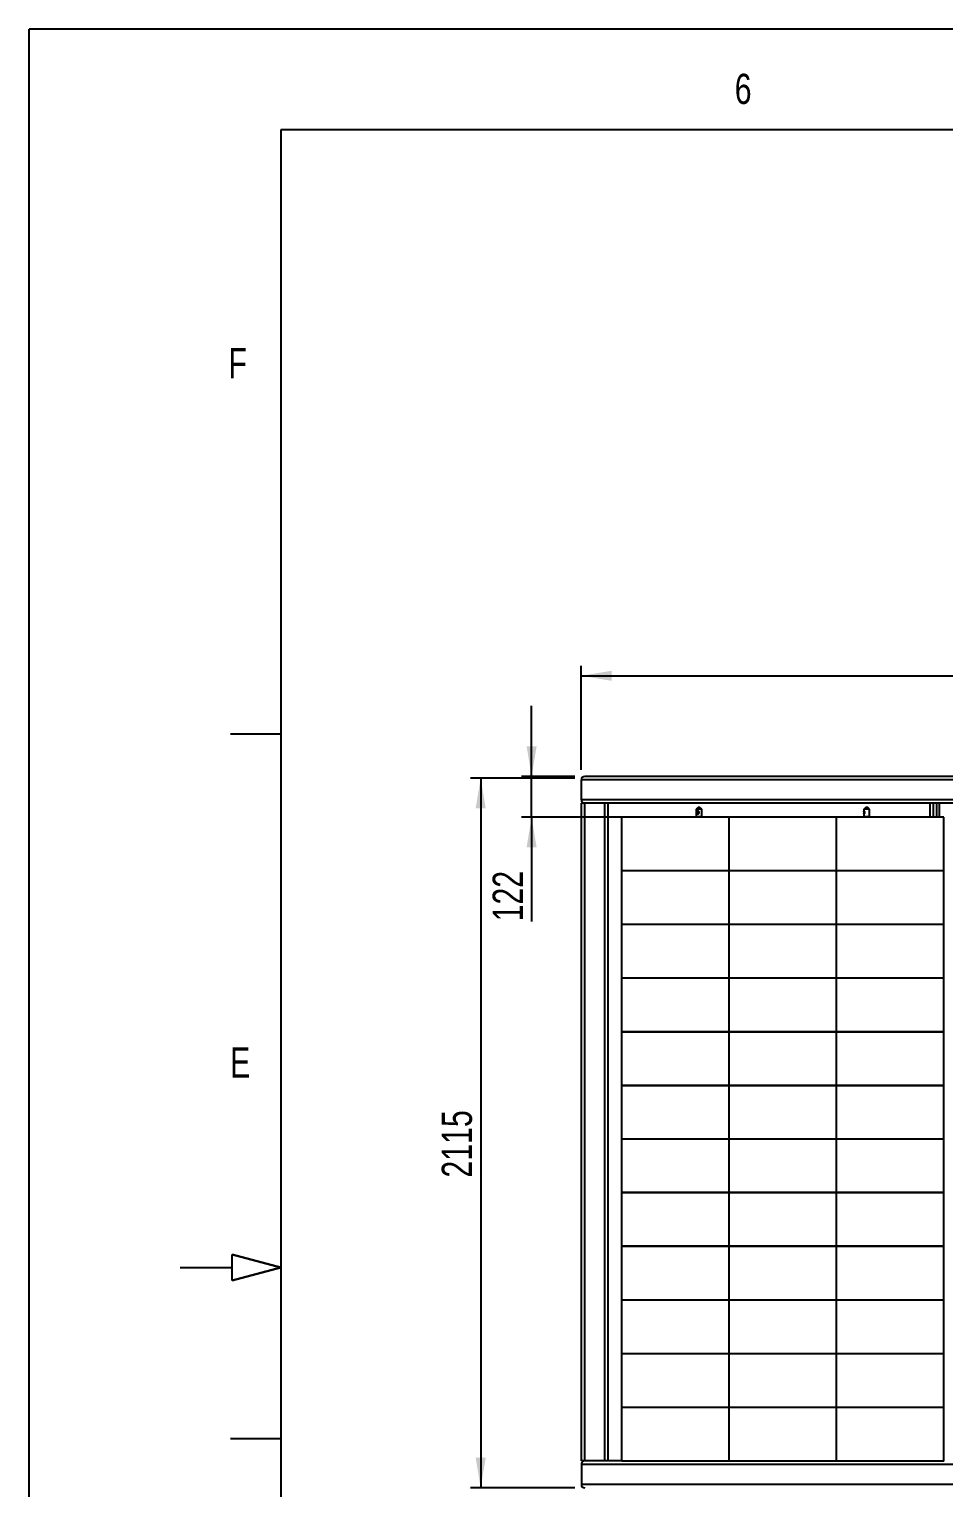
# Model space of a CAD drawing. Header units: millimetres. Extents: x 0 to 594, y 0 to 420.
# Drawn here: x 0 to 90.9, y 275.1 to 420 of the extents above; entities that cross this region are included whole.
import ezdxf

# ---------------------------------------------------------------- set-up
doc = ezdxf.new("R2010")
doc.units = ezdxf.units.MM
for name, color, linetype in [('COTAS', 1, 'Continuous'), ('FORMATO', 1, 'Continuous'), ('TEXTO', 5, 'Continuous')]:
    doc.layers.add(name, color=color, linetype=linetype)
doc.styles.add('SLDTEXTSTYLE0', font='TXT', dxfattribs={"width": 0.75})
doc.dimstyles.new('SLDDIMSTYLE1', dxfattribs={"dimtxt": 3, "dimasz": 3, "dimexe": 0, "dimexo": 0.0625, "dimgap": 0.75, "dimtad": 1, "dimdec": 0, "dimlfac": 30, "dimrnd": 1e-09, "dimzin": 12, "dimdsep": 46, "dimtxsty": 'SLDTEXTSTYLE0', "dimsah": 1, "dimcen": 0.09, "dimadec": 0, "dimazin": 3, "dimtfac": 1, "dimtofl": 0, "dimtmove": 0, "dimatfit": 3, "dimfxl": 0, "dimfrac": 2, "dimtolj": 1, "dimtzin": 12, "dimarcsym": 0})
doc.dimstyles.new('SLDDIMSTYLE2', dxfattribs={"dimtxt": 3, "dimasz": 3, "dimexe": 0, "dimexo": 0.0625, "dimgap": 0.75, "dimtad": 1, "dimdec": 0, "dimlfac": 30, "dimrnd": 1e-09, "dimzin": 12, "dimdsep": 46, "dimtxsty": 'SLDTEXTSTYLE0', "dimsah": 1, "dimcen": 0.09, "dimadec": 0, "dimazin": 3, "dimtfac": 1, "dimtmove": 0, "dimatfit": 0, "dimfxl": 0, "dimfrac": 2, "dimtolj": 1, "dimtzin": 12, "dimarcsym": 0})

# ---------------------------------------------------------------- blocks, each defined once
blk = doc.blocks.new('_D_3')
at = {"layer": 'COTAS'}
for p, q in [((54.21, 345.6), (43.87, 345.6)), ((44.87, 345.6), (44.87, 275.1)), ((54.21, 275.1), (43.87, 275.1))]:
    blk.add_line(p, q, dxfattribs=at)
for points in [[(44.87, 345.6), (44.37, 342.6), (45.37, 342.6)], [(44.87, 275.1), (45.37, 278.1), (44.37, 278.1)]]:
    blk.add_solid(points, dxfattribs=at)
at = {"layer": 'COTAS', "insert": (41, 305.92), "char_height": 3, "attachment_point": 1, "rotation": 90, "style": 'SLDTEXTSTYLE0'}
blk.add_mtext('2115', dxfattribs=at)
blk = doc.blocks.new('_D_4')
at = {"layer": 'COTAS'}
for p, q in [((54.87, 346.44), (54.87, 356.77)), ((190.87, 346.44), (190.87, 356.77)), ((54.87, 355.77), (190.87, 355.77))]:
    blk.add_line(p, q, dxfattribs=at)
for points in [[(54.87, 355.77), (57.87, 355.27), (57.87, 356.27)], [(190.87, 355.77), (187.87, 356.27), (187.87, 355.27)]]:
    blk.add_solid(points, dxfattribs=at)
at = {"layer": 'COTAS', "insert": (118.44, 359.64), "char_height": 3, "attachment_point": 1, "style": 'SLDTEXTSTYLE0'}
blk.add_mtext('4080', dxfattribs=at)
blk = doc.blocks.new('_D_7')
at = {"layer": 'COTAS'}
for p, q in [((49.93, 345.77), (49.93, 352.77)), ((54.21, 345.77), (48.93, 345.77)), ((49.93, 341.72), (49.93, 345.77)), ((68.57, 341.72), (48.93, 341.72)), ((49.93, 341.72), (49.93, 331.37))]:
    blk.add_line(p, q, dxfattribs=at)
for points in [[(49.93, 345.77), (50.43, 348.77), (49.43, 348.77)], [(49.93, 341.72), (49.43, 338.72), (50.43, 338.72)]]:
    blk.add_solid(points, dxfattribs=at)
at = {"layer": 'COTAS', "insert": (46.06, 331.37), "char_height": 3, "attachment_point": 1, "rotation": 90, "style": 'SLDTEXTSTYLE0'}
blk.add_mtext('122', dxfattribs=at)

msp = doc.modelspace()

# ---------------------------------------------------------------- linework, layer by layer
at = {"color": 7, "linetype": 'Continuous', "lineweight": 25}
for p, q in [((54.8721, 343.43732), (54.8721, 345.43732)), ((190.8721, 345.43732), (54.8721, 345.43732)), ((190.53876, 345.77066), (55.20543, 345.77066)), ((190.8721, 343.43732), (54.8721, 343.43732)), ((54.8721, 277.77066), (54.8721, 343.10399)), ((55.20543, 343.10399), (54.8721, 343.10399)), ((55.20543, 277.77066), (55.20543, 343.10399)), ((57.20543, 343.10399), (55.20543, 343.10399)), ((57.20543, 277.77066), (57.20543, 343.10399)), ((57.53876, 343.10399), (57.20543, 343.10399)), ((57.53876, 277.77066), (57.53876, 343.10399)), ((188.20543, 343.10399), (57.53876, 343.10399)), ((66.47972, 342.67066), (66.28806, 342.50399)), ((66.28806, 342.50399), (66.28806, 341.77066)), ((66.85472, 342.50399), (66.28806, 342.50399)), ((66.66306, 342.67066), (66.47972, 342.67066)), ((66.85472, 342.50399), (66.66306, 342.67066)), ((66.85472, 341.77066), (66.85472, 342.50399)), ((83.14639, 342.67066), (82.95472, 342.50399)), ((82.95472, 342.50399), (82.95472, 342.30686)), ((82.96091, 342.50399), (82.95472, 342.50399)), ((82.95472, 342.06846), (82.95472, 341.77066)), ((83.52139, 342.50399), (82.96091, 342.50399)), ((83.14839, 342.67066), (83.14639, 342.67066)), ((83.32972, 342.67066), (83.14839, 342.67066)), ((83.52139, 342.50399), (83.32972, 342.67066)), ((83.52139, 342.30589), (83.52139, 342.50399)), ((83.52139, 341.77066), (83.52139, 342.06907)), ((89.53876, 341.71566), (89.53876, 343.10399)), ((90.20543, 341.71566), (90.20543, 343.10399)), ((58.90993, 336.39299), (58.90993, 341.71566)), ((69.56693, 341.71566), (58.90993, 341.71566)), ((66.23806, 341.77066), (66.23806, 341.71566)), ((66.90472, 341.77066), (66.23806, 341.77066)), ((66.90472, 341.71566), (66.90472, 341.77066)), ((69.56693, 336.39299), (69.56693, 341.71566)), ((80.22393, 341.71566), (69.56693, 341.71566)), ((80.22393, 336.39299), (80.22393, 341.71566)), ((90.88093, 341.71566), (80.22393, 341.71566)), ((82.90472, 341.77066), (82.90472, 341.71566)), ((82.912, 341.77066), (82.90472, 341.77066)), ((83.57139, 341.77066), (82.912, 341.77066)), ((83.57139, 341.71566), (83.57139, 341.77066)), ((90.88093, 336.39299), (90.88093, 341.71566)), ((69.56693, 336.39299), (58.90993, 336.39299)), ((69.56693, 336.38232), (58.90993, 336.38232)), ((58.90993, 331.05966), (58.90993, 336.38232)), ((58.93876, 336.39299), (58.93876, 336.38232)), ((80.22393, 336.39299), (69.56693, 336.39299)), ((69.56693, 331.05966), (69.56693, 336.38232)), ((80.22393, 336.38232), (69.56693, 336.38232)), ((90.88093, 336.39299), (80.22393, 336.39299)), ((90.88093, 336.38232), (80.22393, 336.38232)), ((80.22393, 331.05966), (80.22393, 336.38232)), ((90.8721, 336.39299), (90.8721, 336.38232)), ((90.88093, 331.05966), (90.88093, 336.38232)), ((69.56693, 331.05966), (58.90993, 331.05966)), ((58.90993, 325.72632), (58.90993, 331.04899)), ((69.56693, 331.04899), (58.90993, 331.04899)), ((58.93876, 331.05966), (58.93876, 331.04899)), ((80.22393, 331.05966), (69.56693, 331.05966)), ((80.22393, 331.04899), (69.56693, 331.04899)), ((69.56693, 325.72632), (69.56693, 331.04899)), ((90.88093, 331.05966), (80.22393, 331.05966)), ((80.22393, 325.72632), (80.22393, 331.04899)), ((90.88093, 331.04899), (80.22393, 331.04899)), ((90.8721, 331.05966), (90.8721, 331.04899)), ((90.88093, 325.72632), (90.88093, 331.04899)), ((69.56693, 325.72632), (58.90993, 325.72632)), ((58.90993, 320.39299), (58.90993, 325.71566)), ((69.56693, 325.71566), (58.90993, 325.71566)), ((58.93876, 325.72632), (58.93876, 325.71566)), ((80.22393, 325.72632), (69.56693, 325.72632)), ((69.56693, 320.39299), (69.56693, 325.71566)), ((80.22393, 325.71566), (69.56693, 325.71566)), ((90.88093, 325.72632), (80.22393, 325.72632)), ((80.22393, 320.39299), (80.22393, 325.71566)), ((90.88093, 325.71566), (80.22393, 325.71566)), ((90.8721, 325.72632), (90.8721, 325.71566)), ((90.88093, 320.39299), (90.88093, 325.71566)), ((69.56693, 320.39299), (58.90993, 320.39299)), ((58.90993, 315.05966), (58.90993, 320.38232)), ((69.56693, 320.38232), (58.90993, 320.38232)), ((58.93876, 320.39299), (58.93876, 320.38232)), ((80.22393, 320.39299), (69.56693, 320.39299)), ((69.56693, 315.05966), (69.56693, 320.38232)), ((80.22393, 320.38232), (69.56693, 320.38232)), ((90.88093, 320.39299), (80.22393, 320.39299)), ((80.22393, 315.05966), (80.22393, 320.38232)), ((90.88093, 320.38232), (80.22393, 320.38232)), ((90.8721, 320.39299), (90.8721, 320.38232)), ((90.88093, 315.05966), (90.88093, 320.38232)), ((69.56693, 315.05966), (58.90993, 315.05966)), ((58.90993, 309.72632), (58.90993, 315.04899)), ((69.56693, 315.04899), (58.90993, 315.04899)), ((58.93876, 315.05966), (58.93876, 315.04899)), ((80.22393, 315.05966), (69.56693, 315.05966)), ((69.56693, 309.72632), (69.56693, 315.04899)), ((80.22393, 315.04899), (69.56693, 315.04899)), ((90.88093, 315.05966), (80.22393, 315.05966)), ((90.88093, 315.04899), (80.22393, 315.04899)), ((80.22393, 309.72632), (80.22393, 315.04899)), ((90.8721, 315.05966), (90.8721, 315.04899)), ((90.88093, 309.72632), (90.88093, 315.04899)), ((58.90993, 304.42632), (58.90993, 309.74899)), ((69.56693, 309.74899), (58.90993, 309.74899)), ((69.56693, 309.72632), (58.90993, 309.72632)), ((69.56693, 304.42632), (69.56693, 309.74899)), ((80.22393, 309.74899), (69.56693, 309.74899)), ((80.22393, 309.72632), (69.56693, 309.72632)), ((80.22393, 304.42632), (80.22393, 309.74899)), ((90.88093, 309.74899), (80.22393, 309.74899)), ((90.88093, 309.72632), (80.22393, 309.72632)), ((90.88093, 304.42632), (90.88093, 309.74899)), ((69.56693, 304.42632), (58.90993, 304.42632)), ((58.90993, 299.09299), (58.90993, 304.41566)), ((69.56693, 304.41566), (58.90993, 304.41566)), ((58.93876, 304.42632), (58.93876, 304.41566)), ((80.22393, 304.42632), (69.56693, 304.42632)), ((69.56693, 299.09299), (69.56693, 304.41566)), ((80.22393, 304.41566), (69.56693, 304.41566)), ((90.88093, 304.42632), (80.22393, 304.42632)), ((80.22393, 299.09299), (80.22393, 304.41566)), ((90.88093, 304.41566), (80.22393, 304.41566)), ((90.8721, 304.42632), (90.8721, 304.41566)), ((90.88093, 299.09299), (90.88093, 304.41566)), ((69.56693, 299.09299), (58.90993, 299.09299)), ((69.56693, 299.08232), (58.90993, 299.08232)), ((58.90993, 293.75966), (58.90993, 299.08232)), ((58.93876, 299.09299), (58.93876, 299.08232)), ((80.22393, 299.09299), (69.56693, 299.09299)), ((69.56693, 293.75966), (69.56693, 299.08232)), ((80.22393, 299.08232), (69.56693, 299.08232)), ((90.88093, 299.09299), (80.22393, 299.09299)), ((90.88093, 299.08232), (80.22393, 299.08232)), ((80.22393, 293.75966), (80.22393, 299.08232)), ((90.8721, 299.09299), (90.8721, 299.08232)), ((90.88093, 293.75966), (90.88093, 299.08232)), ((69.56693, 293.75966), (58.90993, 293.75966)), ((69.56693, 293.74899), (58.90993, 293.74899)), ((58.90993, 288.42632), (58.90993, 293.74899)), ((58.93876, 293.75966), (58.93876, 293.74899)), ((80.22393, 293.75966), (69.56693, 293.75966)), ((69.56693, 288.42632), (69.56693, 293.74899)), ((80.22393, 293.74899), (69.56693, 293.74899)), ((90.88093, 293.75966), (80.22393, 293.75966)), ((80.22393, 288.42632), (80.22393, 293.74899)), ((90.88093, 293.74899), (80.22393, 293.74899)), ((90.8721, 293.75966), (90.8721, 293.74899)), ((90.88093, 288.42632), (90.88093, 293.74899)), ((69.56693, 288.42632), (58.90993, 288.42632)), ((58.90993, 283.09299), (58.90993, 288.41566)), ((69.56693, 288.41566), (58.90993, 288.41566)), ((58.93876, 288.42632), (58.93876, 288.41566)), ((80.22393, 288.42632), (69.56693, 288.42632)), ((69.56693, 283.09299), (69.56693, 288.41566)), ((80.22393, 288.41566), (69.56693, 288.41566)), ((90.88093, 288.42632), (80.22393, 288.42632)), ((80.22393, 283.09299), (80.22393, 288.41566)), ((90.88093, 288.41566), (80.22393, 288.41566)), ((90.8721, 288.42632), (90.8721, 288.41566)), ((90.88093, 283.09299), (90.88093, 288.41566)), ((69.56693, 283.09299), (58.90993, 283.09299)), ((58.90993, 277.75966), (58.90993, 283.08232)), ((69.56693, 283.08232), (58.90993, 283.08232)), ((58.93876, 283.09299), (58.93876, 283.08232)), ((80.22393, 283.09299), (69.56693, 283.09299)), ((80.22393, 283.08232), (69.56693, 283.08232)), ((69.56693, 277.75966), (69.56693, 283.08232)), ((90.88093, 283.09299), (80.22393, 283.09299)), ((80.22393, 277.75966), (80.22393, 283.08232)), ((90.88093, 283.08232), (80.22393, 283.08232)), ((90.8721, 283.09299), (90.8721, 283.08232)), ((90.88093, 277.75966), (90.88093, 283.08232)), ((55.20543, 277.77066), (54.8721, 277.77066)), ((54.8721, 277.43732), (54.8721, 275.43732)), ((190.8721, 277.43732), (54.8721, 277.43732)), ((57.20543, 277.77066), (55.20543, 277.77066)), ((57.53876, 277.77066), (57.20543, 277.77066)), ((58.90993, 277.77066), (57.53876, 277.77066)), ((69.56693, 277.75966), (58.90993, 277.75966)), ((80.22393, 277.75966), (69.56693, 277.75966)), ((90.88093, 277.75966), (80.22393, 277.75966)), ((90.90993, 277.77066), (90.88093, 277.77066)), ((190.8721, 275.43732), (54.8721, 275.43732))]:
    msp.add_line(p, q, dxfattribs=at)
at = {"color": 1, "linetype": 'Continuous', "lineweight": 25}
for p, q in [((89.8721, 341.71566), (89.8721, 343.10399)), ((90.4721, 341.71566), (90.4721, 343.10399)), ((59.01332, 336.39299), (59.01332, 336.38232)), ((90.79754, 336.38232), (90.79754, 336.39299)), ((59.01332, 331.05966), (59.01332, 331.04899)), ((90.79754, 331.04899), (90.79754, 331.05966)), ((59.01332, 325.72632), (59.01332, 325.71566)), ((90.79754, 325.71566), (90.79754, 325.72632)), ((59.01332, 320.39299), (59.01332, 320.38232)), ((90.79754, 320.38232), (90.79754, 320.39299)), ((59.01332, 315.05966), (59.01332, 315.04899)), ((90.79754, 315.04899), (90.79754, 315.05966)), ((59.01332, 304.42632), (59.01332, 304.41566)), ((90.79754, 304.41566), (90.79754, 304.42632)), ((59.01332, 299.09299), (59.01332, 299.08232)), ((90.79754, 299.08232), (90.79754, 299.09299)), ((59.01332, 293.75966), (59.01332, 293.74899)), ((90.79754, 293.74899), (90.79754, 293.75966)), ((59.01332, 288.42632), (59.01332, 288.41566)), ((90.79754, 288.41566), (90.79754, 288.42632)), ((59.01332, 283.09299), (59.01332, 283.08232)), ((90.79754, 283.08232), (90.79754, 283.09299))]:
    msp.add_line(p, q, dxfattribs=at)
at = {"color": 7, "linetype": 'Continuous', "lineweight": 25}
for centre, start, end in [((55.20543, 345.43732), 90, 180), ((55.20543, 343.43732), 180, 270), ((55.20543, 277.43732), 90, 180), ((55.20543, 275.43732), 180, 270)]:
    msp.add_arc(centre, 0.33333, start, end, dxfattribs=at)
for points, knots in [([(66.59127, 342.18732), (66.58979, 342.17328), (66.58682, 342.14525), (66.56448, 342.10736), (66.53169, 342.0763), (66.49038, 342.05651), (66.44844, 342.05188), (66.41209, 342.06127), (66.38251, 342.08254), (66.36045, 342.11537), (66.34818, 342.15758), (66.34677, 342.20226), (66.35463, 342.2428), (66.37124, 342.27813), (66.39821, 342.30608), (66.43486, 342.32129), (66.4755, 342.32116), (66.51471, 342.30789), (66.55045, 342.28292), (66.57875, 342.24671), (66.5904, 342.21196), (66.59111, 342.19182), (66.59127, 342.18732)], [0, 0, 0, 0, 0.049517719, 0.098891559, 0.151855822, 0.207839725, 0.260192713, 0.308527265, 0.357611279, 0.410939519, 0.46693571, 0.518665536, 0.565714954, 0.614971225, 0.669582498, 0.725000091, 0.775723102, 0.823746068, 0.87396668, 0.928652204, 0.984047801, 1, 1, 1, 1]), ([(66.57185, 342.25132), (66.56614, 342.24194), (66.5526, 342.21971), (66.54985, 342.17941), (66.55678, 342.14478), (66.56789, 342.12862), (66.57139, 342.12355)], [0, 0, 0, 0, 0.240042031, 0.569114633, 0.864563527, 1, 1, 1, 1]), ([(82.96091, 342.32066), (82.96447, 342.31933), (82.97157, 342.31669), (82.98832, 342.2963), (83.00578, 342.26528), (83.01938, 342.22418), (83.02275, 342.17932), (83.01586, 342.13795), (83.00204, 342.10174), (82.98424, 342.07236), (82.96745, 342.05454), (82.95746, 342.05319), (82.9542, 342.05908), (82.9549, 342.06746), (82.95498, 342.06846)], [0, 0, 0, 0, 0.087087599, 0.17399068, 0.265736322, 0.363504015, 0.455654585, 0.53838947, 0.623112386, 0.717203598, 0.814652284, 0.904641497, 0.988669815, 1, 1, 1, 1]), ([(82.95584, 342.08009), (82.95599, 342.08255), (82.9566, 342.0927), (82.96162, 342.12202), (82.96597, 342.16457), (82.96593, 342.20903), (82.96197, 342.24871), (82.95672, 342.28318), (82.95367, 342.30937), (82.95611, 342.31984), (82.96, 342.3205), (82.96091, 342.32066)], [0, 0, 0, 0, 0.042854284, 0.177427208, 0.316409876, 0.442678697, 0.559561733, 0.684291442, 0.821803406, 0.958481797, 1, 1, 1, 1]), ([(83.52091, 342.06907), (83.52084, 342.07348), (83.52066, 342.08465), (83.5155, 342.11565), (83.5106, 342.15752), (83.50982, 342.20222), (83.51346, 342.24299), (83.51823, 342.27735), (83.52218, 342.2998), (83.5211, 342.30521), (83.52097, 342.30589)], [0, 0, 0, 0, 0.097926848, 0.248361392, 0.406322001, 0.552247551, 0.684970056, 0.823917913, 0.977971784, 1, 1, 1, 1])]:
    msp.add_open_spline(points, degree=3, knots=knots, dxfattribs=at)
at = {"layer": 'FORMATO'}
for p, q in [((594, 420), (0, 420)), ((0, 0), (0, 420)), ((584, 410), (25, 410)), ((25, 410), (25, 10)), ((20, 350), (25, 350)), ((20.17037, 298.2941), (25, 297)), ((20.17037, 295.7059), (20.17037, 298.2941)), ((25, 297), (20.17037, 298.2941)), ((20.17037, 298.2941), (25, 297)), ((25, 297), (20.17037, 298.2941)), ((20.17037, 295.7059), (20.17037, 298.2941)), ((15, 297), (20.17037, 297)), ((25, 297), (20.17037, 295.7059)), ((25, 297), (20.17037, 295.7059)), ((20.17037, 295.7059), (25, 297)), ((25, 297), (20.17037, 295.7059)), ((20, 280), (25, 280))]:
    msp.add_line(p, q, dxfattribs=at)

# ---------------------------------------------------------------- texts
at = {"layer": 'TEXTO', "char_height": 3, "attachment_point": 1, "style": 'SLDTEXTSTYLE0'}
for s, insert in [('6', (70.11413, 415.57094)), ('F', (19.79795, 388.32818)), ('E', (19.9723, 318.85032))]:
    msp.add_mtext(s, dxfattribs=dict(at, insert=insert))

# ---------------------------------------------------------------- dimensions: what is measured, and where the dimension line sits
at = {"layer": 'COTAS'}
dim = msp.add_linear_dim(base=(190.8721, 355.77066), p1=(54.8721, 345.43732), p2=(190.8721, 345.43732), dimstyle='SLDDIMSTYLE1', dxfattribs=at)
dim.commit()
dim.dimension.update_dxf_attribs({"geometry": '_D_4', "text_midpoint": (122.8721, 355.77066), "dimtype": 160})
for base, p1, p2, dimstyle, picture, middle in [((49.92618, 345.77066), (69.56693, 341.71566), (55.20543, 345.77066), 'SLDDIMSTYLE2', '_D_7', (49.92618, 334.6978)), ((44.8721, 275.10399), (55.20543, 345.60399), (55.20543, 275.10399), 'SLDDIMSTYLE1', '_D_3', (44.8721, 310.35399))]:
    dim = msp.add_linear_dim(base=base, p1=p1, p2=p2, angle=90, dimstyle=dimstyle, dxfattribs=at)
    dim.commit()
    dim.dimension.update_dxf_attribs({"geometry": picture, "text_midpoint": middle, "dimtype": 160})

doc.saveas('drawing.dxf')
